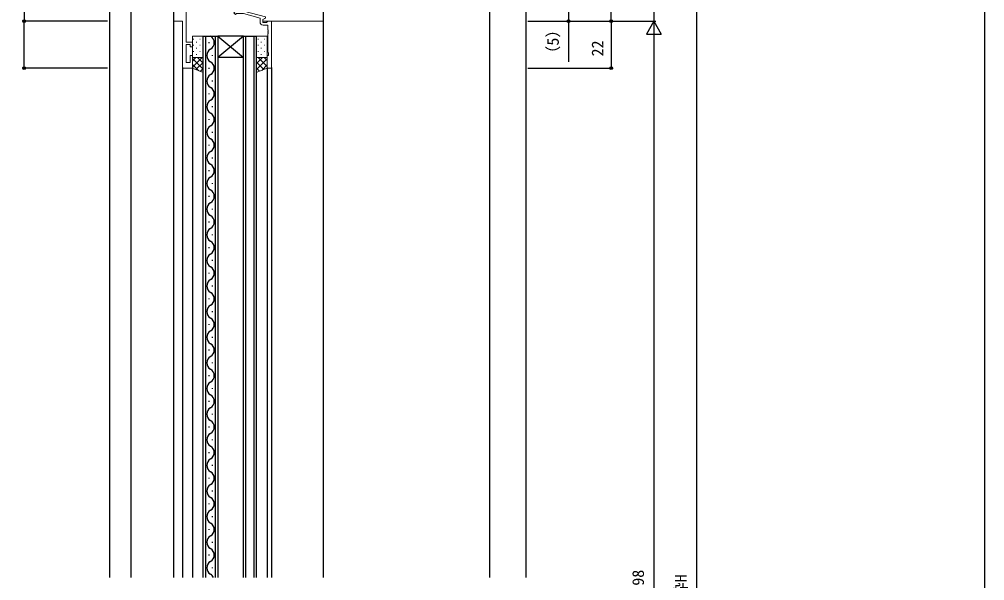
# Model space of a CAD drawing. Units: millimetres, scale not verified. Extents: x -437 to 438, y -681 to 679.
# Drawn here: x -14.1 to 438.2, y 180.8 to 443.7 of the extents above; entities that cross this region are included whole.
import ezdxf
from ezdxf.enums import TextEntityAlignment as Align

# ---------------------------------------------------------------- set-up
doc = ezdxf.new("R2010")
doc.units = ezdxf.units.MM
doc.header["$LTSCALE"] = 4
doc.layers.add('0-2_YKK_11', color=211, linetype='Continuous', lineweight=18)
doc.layers.add('0-5_YKK_13', color=4, linetype='Continuous', lineweight=18)
for name, color, linetype in [('0-4_YKK_12', 2, 'Continuous'), ('0-7_YKK_D', 6, 'Continuous'), ('0-8_YKK_ZWAK', 7, 'Continuous'), ('0-9_YSS_K', 3, 'Continuous')]:
    doc.layers.add(name, color=color, linetype=linetype)
doc.styles.add('ＭＳ ゴシック', font='')
doc.styles.get('ＭＳ ゴシック').set_extended_font_data('MS Gothic')

msp = doc.modelspace()

# ---------------------------------------------------------------- linework, layer by layer
at = {"layer": '0-2_YKK_11'}
for points in [[(62.405, 420.8), (62.405, 442.8), (58.205, 442.8), (58.205, 482.8), (71.205, 482.8), (71.205, 492.8), (72.705, 492.8), (72.705, 482.67)], [(128.205, 472.8), (128.205, 442.8), (100.005, 442.8), (100.005, 443.6), (101.443, 444.43)], [(64.035, 447.8), (64.035, 433), (67.005, 433), (67.005, 430.8), (66.005, 430.8), (66.005, 432), (64.035, 432), (64.035, 423.5), (66.005, 423.5), (66.005, 426.8), (67.005, 426.8), (67.005, 420.8), (62.405, 420.8)]]:
    msp.add_lwpolyline(points, dxfattribs=at)
at = {"layer": '0-2_YKK_11', "color": 7}
for points in [[(98.705, 442.5), (98.705, 444.32), (90.944, 446.4), (87.654, 446.4), (87.229, 445.976), (86.381, 446.824), (87.157, 447.6), (91.102, 447.6), (101.205, 444.893), (101.205, 444.293), (100.005, 443.6), (100.005, 442.3), (101.805, 442.3), (102.005, 442.5), (102.305, 442.8), (104.005, 442.8)], [(104.005, 442.8), (104.005, 420.8), (102.005, 420.8), (102.005, 426.8), (102.705, 426.8), (102.705, 427.8), (102.375, 428.707), (102.375, 436.842), (102.495, 437.025), (102.495, 437.575), (102.375, 437.758), (102.375, 437.842), (102.495, 438.025), (102.495, 438.575), (102.375, 438.758), (102.375, 441), (100.205, 441)]]:
    msp.add_lwpolyline(points, dxfattribs=at)
msp.add_arc((100.205, 442.5), 1.5, 180.00001, 269.99999, dxfattribs=at)
at = {"layer": '0-4_YKK_12'}
for p, q in [((28.2, 520.8), (28.202, 182.301)), ((38.2, 510.8), (38.201, 182.301)), ((206.205, 505.8), (206.209, 182.301)), ((58.205, 482.5), (58.205, 182.301)), ((128.205, 472.8), (128.205, 182.301)), ((72.105, 435.8), (78.905, 435.8)), ((72.105, 182.301), (72.105, 435.8)), ((73.105, 435.8), (73.105, 182.301)), ((77.905, 182.301), (77.905, 435.8)), ((78.905, 435.8), (78.905, 182.301)), ((90.905, 435.8), (78.905, 435.8)), ((90.905, 435.8), (78.905, 425.8)), ((78.905, 435.8), (90.905, 425.8)), ((90.905, 435.8), (96.905, 435.8)), ((90.905, 182.301), (90.905, 435.8)), ((91.905, 435.8), (91.905, 182.301)), ((95.905, 182.301), (95.905, 435.8)), ((96.905, 435.8), (96.905, 182.301)), ((74.745, 433), (74.745, 432.6)), ((76.265, 427), (76.265, 426.6)), ((90.905, 425.8), (78.905, 425.8)), ((62.405, 421.099), (62.405, 182.301)), ((67.005, 421.3), (67.005, 182.301)), ((74.745, 421), (74.745, 420.6)), ((102.005, 421.099), (102.005, 182.301)), ((104.005, 421.1), (104.005, 182.301)), ((76.265, 415), (76.265, 414.6)), ((74.745, 409), (74.745, 408.6)), ((76.265, 403), (76.265, 402.6)), ((74.745, 397), (74.745, 396.6)), ((76.265, 391), (76.265, 390.6)), ((74.745, 385), (74.745, 384.6)), ((76.265, 379), (76.265, 378.6)), ((74.745, 373), (74.745, 372.6)), ((76.265, 367), (76.265, 366.6)), ((74.745, 361), (74.745, 360.6)), ((76.265, 355), (76.265, 354.6)), ((74.745, 349), (74.745, 348.6)), ((76.265, 343), (76.265, 342.6)), ((74.745, 337), (74.745, 336.6)), ((76.265, 331), (76.265, 330.6)), ((74.745, 325), (74.745, 324.6)), ((76.265, 319), (76.265, 318.6)), ((74.745, 313), (74.745, 312.6)), ((76.265, 307), (76.265, 306.6)), ((74.745, 301), (74.745, 300.6)), ((76.265, 295), (76.265, 294.6)), ((74.745, 289), (74.745, 288.6)), ((76.265, 283), (76.265, 282.6)), ((74.745, 277), (74.745, 276.6)), ((76.265, 271), (76.265, 270.6)), ((74.745, 265), (74.745, 264.6)), ((76.265, 259), (76.265, 258.6)), ((74.745, 253), (74.745, 252.6)), ((76.265, 247), (76.265, 246.6)), ((74.745, 241), (74.745, 240.6)), ((76.265, 235), (76.265, 234.6)), ((74.745, 229), (74.745, 228.6)), ((76.265, 223), (76.265, 222.6)), ((74.745, 217), (74.745, 216.6)), ((76.265, 211), (76.265, 210.6)), ((74.745, 205), (74.745, 204.6)), ((76.265, 199), (76.265, 198.6)), ((74.745, 193), (74.745, 192.6)), ((76.265, 187), (76.265, 186.6))]:
    msp.add_line(p, q, dxfattribs=at)
for centre, start, end in [((73.828, 432.8), 299.20254, 60.79746), ((77.182, 426.8), 119.20254, 240.79746), ((73.828, 420.8), 299.20254, 60.79746), ((77.182, 414.8), 119.20254, 240.79746), ((73.828, 408.8), 299.20254, 60.79746), ((77.182, 402.8), 119.20254, 240.79746), ((73.828, 396.8), 299.20254, 60.79746), ((77.182, 390.8), 119.20254, 240.79746), ((73.828, 384.8), 299.20254, 60.79746), ((77.182, 378.8), 119.20254, 240.79746), ((73.828, 372.8), 299.20254, 60.79746), ((77.182, 366.8), 119.20254, 240.79746), ((73.828, 360.8), 299.20254, 60.79746), ((77.182, 354.8), 119.20254, 240.79746), ((73.828, 348.8), 299.20254, 60.79746), ((77.182, 342.8), 119.20254, 240.79746), ((73.828, 336.8), 299.20254, 60.79746), ((77.182, 330.8), 119.20254, 240.79746), ((73.828, 324.8), 299.20254, 60.79746), ((77.182, 318.8), 119.20254, 240.79746), ((73.828, 312.8), 299.20254, 60.79746), ((77.182, 306.8), 119.20254, 240.79746), ((73.828, 300.8), 299.20254, 60.79746), ((77.182, 294.8), 119.20254, 240.79746), ((73.828, 288.8), 299.20254, 60.79746), ((77.182, 282.8), 119.20254, 240.79746), ((73.828, 276.8), 299.20254, 60.79746), ((77.182, 270.8), 119.20254, 240.79746), ((73.828, 264.8), 299.20254, 60.79746), ((77.182, 258.8), 119.20254, 240.79746), ((73.828, 252.8), 299.20254, 60.79746), ((77.182, 246.8), 119.20254, 240.79746), ((73.828, 240.8), 299.20254, 60.79746), ((77.182, 234.8), 119.20254, 240.79746), ((73.828, 228.8), 299.20254, 60.79746), ((77.182, 222.8), 119.20254, 240.79746), ((73.828, 216.8), 299.20254, 60.79746), ((77.182, 210.8), 119.20254, 240.79746), ((73.828, 204.8), 299.20254, 60.79746), ((77.182, 198.8), 119.20254, 240.79746), ((73.828, 192.8), 299.20254, 60.79746), ((77.182, 186.8), 119.20254, 240.79746), ((73.828, 180.8), 25.90519, 60.79746)]:
    msp.add_arc(centre, 3.437, start, end, dxfattribs=at)
at = {"layer": '0-5_YKK_13'}
for p, q in [((67.425, 434.38), (67.625, 434.38)), ((68.84, 435.795), (69.04, 435.795)), ((70.455, 434.38), (70.655, 434.38)), ((71.87, 435.795), (72.07, 435.795)), ((97.725, 434.38), (97.925, 434.38)), ((99.14, 435.795), (99.34, 435.795)), ((100.755, 434.38), (100.955, 434.38)), ((67.425, 431.55), (67.625, 431.55)), ((68.84, 432.965), (69.04, 432.965)), ((68.84, 430.135), (69.04, 430.135)), ((70.455, 431.55), (70.655, 431.55)), ((71.87, 432.965), (72.07, 432.965)), ((71.87, 430.135), (72.07, 430.135)), ((97.725, 431.55), (97.925, 431.55)), ((99.14, 432.965), (99.34, 432.965)), ((99.14, 430.135), (99.34, 430.135)), ((100.755, 431.55), (100.955, 431.55)), ((71.525, 425.8), (67.005, 421.28)), ((68.697, 425.8), (67.005, 424.108)), ((67.005, 425.432), (72.105, 420.332)), ((67.425, 428.72), (67.625, 428.72)), ((67.425, 425.89), (67.625, 425.89)), ((68.84, 427.305), (69.04, 427.305)), ((69.465, 425.8), (72.105, 423.16)), ((70.455, 428.72), (70.655, 428.72)), ((70.455, 425.89), (70.655, 425.89)), ((71.87, 427.305), (72.07, 427.305)), ((99.81, 425.8), (96.905, 422.896)), ((96.981, 425.8), (96.905, 425.724)), ((102.005, 425.167), (96.905, 420.067)), ((97.725, 428.72), (97.925, 428.72)), ((97.725, 425.89), (97.925, 425.89)), ((97.75, 425.8), (102.005, 421.545)), ((99.14, 427.305), (99.34, 427.305)), ((100.578, 425.8), (102.005, 424.373)), ((100.755, 428.72), (100.955, 428.72)), ((100.755, 425.89), (100.955, 425.89)), ((67.005, 422.603), (69.972, 419.637)), ((72.105, 423.551), (68.692, 420.138)), ((72.105, 420.723), (70.724, 419.342)), ((96.905, 423.816), (100.508, 420.213)), ((96.905, 420.988), (98.477, 419.416)), ((102.005, 422.339), (99.474, 419.807))]:
    msp.add_line(p, q, dxfattribs=at)
for points in [[(67.005, 425.8), (72.105, 425.8), (72.105, 435.8), (67.005, 435.8)], [(102.005, 425.8), (96.905, 425.8), (96.905, 435.8), (102.005, 435.8)], [(72.105, 425.8), (72.105, 418.8), (67.005, 420.8), (67.005, 425.8)], [(96.905, 425.8), (96.905, 418.8), (102.005, 420.8), (102.005, 425.8)]]:
    msp.add_lwpolyline(points, close=True, dxfattribs=at)
at = {"layer": '0-7_YKK_D'}
for p, q in [((283.205, 495.8), (283.205, 442.8)), ((303.205, 495.8), (303.205, -141.197)), ((-11.799, 482.8), (-11.799, 442.8)), ((263.205, 442.8), (263.205, 472.8)), ((27.2, 442.8), (-12.799, 442.8)), ((27.2, 442.8), (-12.799, 442.8)), ((-11.799, 420.8), (-11.799, 442.8)), ((224.205, 442.8), (284.205, 442.8)), ((224.205, 442.8), (264.205, 442.8)), ((224.205, 442.8), (244.205, 442.8)), ((246.205, 442.8), (284.205, 442.8)), ((246.205, 442.8), (264.205, 442.8)), ((263.205, 442.8), (263.205, 420.8)), ((283.205, 442.8), (279.705, 436.738)), ((283.205, 442.8), (286.705, 436.738)), ((283.205, 442.8), (283.205, 430.676)), ((279.705, 436.738), (286.705, 436.738)), ((283.205, 435.8), (283.205, -89.197)), ((27.2, 420.8), (-12.799, 420.8)), ((224.205, 420.8), (264.205, 420.8))]:
    msp.add_line(p, q, dxfattribs=at)
msp.add_lwpolyline([(243.205, 447.8), (243.205, 442.8), (243.205, 423.849)], dxfattribs=at)
for centre in [(-11.799, 442.8), (-11.799, 442.8), (243.205, 442.8), (263.205, 442.8), (263.205, 442.8), (-11.799, 420.8), (263.205, 420.8)]:
    msp.add_circle(centre, 0.637, dxfattribs=at)
at = {"layer": '0-8_YKK_ZWAK'}
msp.add_lwpolyline([(-436.8, -681.2), (438.2, -681.2), (438.2, 643.8)], dxfattribs=at)
at = {"layer": '0-9_YSS_K'}
msp.add_line((223.205, 510.8), (223.205, 182.301), dxfattribs=at)

# ---------------------------------------------------------------- texts
at = {"layer": '0-7_YKK_D', "style": 'ＭＳ ゴシック'}
for s, p in [('（5）', (240.31, 423.889)), ('22', (261.205, 426.345)), ('H＝既設枠H－98', (280.225, 133.458)), ('既設枠H', (300.225, 157.508))]:
    msp.add_text(s, height=5.499, rotation=90, dxfattribs=at).set_placement(p, align=Align.BOTTOM_LEFT)

doc.saveas('drawing.dxf')
